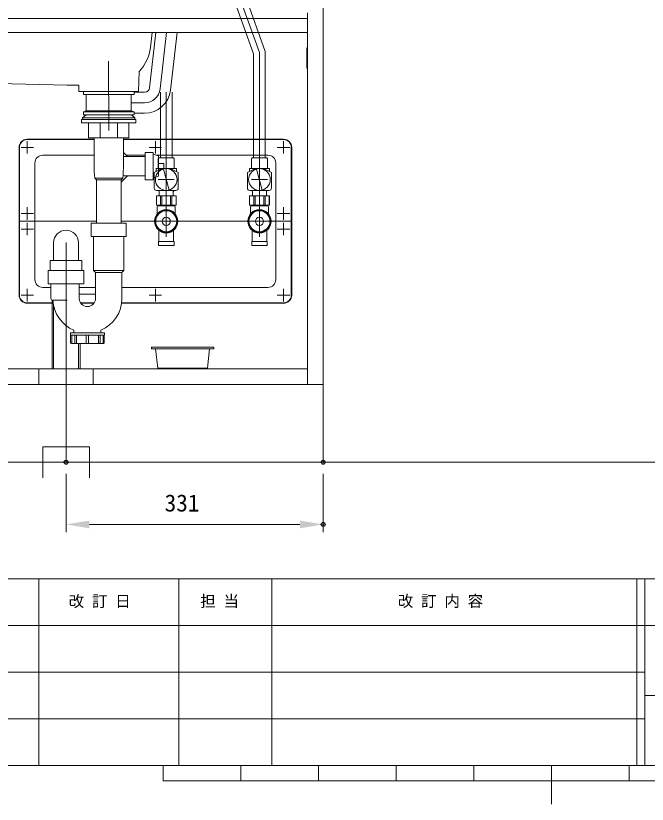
# Model space of a CAD drawing. Units: millimetres on the paper. Extents: x -203 to 203, y -143 to 143.
# Drawn here: x -69 to 12.3, y -143 to -41.6 of the extents above; entities that cross this region are included whole.
import ezdxf
from ezdxf.enums import TextEntityAlignment as Align

# ---------------------------------------------------------------- set-up
doc = ezdxf.new("R2010")
doc.units = ezdxf.units.MM
doc.header["$PDMODE"] = 32
doc.header["$PDSIZE"] = 0.5
for name, color, linetype, lineweight in [('0-1_図面_FORMAT$03_TEXT', 7, 'Continuous', 18), ('0-4_図面_FORMAT$01_WAKU$OUT_LINE', 6, 'Continuous', 18), ('0-5_図面_FORMAT$01_WAKU$SUB_LINE', 7, 'Continuous', 18), ('0-6_DIMENSION_LINES$02_DIMENSI', 7, 'Continuous', 20), ('0-8_DIMENSION_LINES$05_HIDE_LI', 7, 'Continuous', 20), ('0-9_DIMENSION_LINES$03_LINES', 7, 'Continuous', 18), ('0-A_DIMENSION_LINES$04_SUB_LIN', 4, 'Continuous', 18), ('0-B_DIMENSION_LINES$01_CENTER_', 7, 'Continuous', 20), ('0-C_DIMENSION_LINES$想像線', 4, 'Continuous', 18), ('0-E_WAKU_INVISIBLE', 7, 'Continuous', 18)]:
    doc.layers.add(name, color=color, linetype=linetype, lineweight=lineweight)
doc.layers.add('0-7_DEFPOINTS', color=7, linetype='Continuous')
doc.styles.add('ＭＳ ゴシック', font='')
doc.styles.get('ＭＳ ゴシック').set_extended_font_data('MS Gothic')

# ---------------------------------------------------------------- blocks, each defined once
blk = doc.blocks.new('D3')
at = {"layer": '0-6_DIMENSION_LINES$02_DIMENSI'}
for p, q in [((147.5, 48), (147.5, 40.5)), ((180.6, 48), (180.6, 40.5)), ((150.5, 41.5), (177.6, 41.5))]:
    blk.add_line(p, q, dxfattribs=at)
for points in [[(150.5, 42), (150.5, 41), (147.5, 41.5)], [(177.6, 41), (177.6, 42), (180.6, 41.5)]]:
    blk.add_solid(points, dxfattribs=at)
at = {"layer": '0-7_DEFPOINTS'}
for p in [(147.5, 49.5), (180.6, 49.5), (180.6, 41.5)]:
    blk.add_point(p, dxfattribs=at)
at = {"layer": '0-6_DIMENSION_LINES$02_DIMENSI', "style": 'ＭＳ ゴシック'}
blk.add_text('331', height=2.199, dxfattribs=at).set_placement((160.193, 42.5), align=Align.BOTTOM_LEFT)

msp = doc.modelspace()

# ---------------------------------------------------------------- linework, layer by layer
at = {"layer": '0-4_図面_FORMAT$01_WAKU$OUT_LINE'}
for p, q in [((198, -114), (-198, -114)), ((11, -114), (11, -138)), ((12, -114), (12, -138)), ((198, -120), (-78, -120)), ((-50, -140), (-50, -138)), ((-40, -140), (-40, -138)), ((-30, -140), (-30, -138)), ((-20, -140), (-20, -138)), ((-10, -140), (-10, -138)), ((0, -138), (0, -143)), ((10, -140), (10, -138)), ((-50, -140), (50, -140))]:
    msp.add_line(p, q, dxfattribs=at)
msp.add_lwpolyline([(-198, -138), (198, -138), (198, 138), (-198, 138)], close=True, dxfattribs=at)
at = {"layer": '0-5_図面_FORMAT$01_WAKU$SUB_LINE'}
for p, q in [((-66, -114), (-66, -138)), ((-48, -114), (-48, -138)), ((-36, -114), (-36, -138)), ((12, -126), (-78, -126)), ((12, -129), (144, -129)), ((12, -132), (-78, -132))]:
    msp.add_line(p, q, dxfattribs=at)
at = {"layer": '0-8_DIMENSION_LINES$05_HIDE_LI'}
for p, q in [((-58.9, -59.5), (-65.5, -59.5)), ((-52.3, -59.5), (-54.75, -59.5)), ((-36.5, -59.5), (-50.88, -59.5)), ((-66.5, -60.5), (-66.5, -75.5)), ((-35.5, -60.5), (-35.5, -75.5)), ((-64.45, -76.5), (-65.5, -76.5)), ((-58.7, -76.5), (-60.8, -76.5)), ((-36.5, -76.5), (-55.3, -76.5)), ((-66, -89), (-66, -87)), ((-59, -89), (-59, -87))]:
    msp.add_line(p, q, dxfattribs=at)
for centre, start, end in [((-65.5, -60.5), 90, 180), ((-36.5, -60.5), 0, 90), ((-65.5, -75.5), 180, 270), ((-36.5, -75.5), 270, 0)]:
    msp.add_arc(centre, 1, start, end, dxfattribs=at)
at = {"layer": '0-9_DIMENSION_LINES$03_LINES'}
for p, q in [((-29.4, -30), (-29.4, -99)), ((-31.4, -41.2), (-31.4, -89)), ((-31.4, -41.9), (-74.35, -41.9)), ((-31.4, -43.7), (-74.35, -43.7)), ((-51.424, -43.7), (-51.644, -45.626)), ((-74.2, -50.222), (-62.345, -50.5)), ((-62.333, -50.5), (-60.834, -50.5)), ((-60.834, -51.3), (-60.834, -50.5)), ((-58.9, -57.45), (-67.5, -57.45)), ((-58.9, -57.5), (-67.5, -57.5)), ((-34.5, -57.45), (-55.1, -57.45)), ((-34.5, -57.5), (-55.1, -57.5)), ((-68.55, -58.5), (-68.55, -77.5)), ((-68.5, -58.5), (-68.5, -77.5)), ((-33.5, -58.5), (-33.5, -77.5)), ((-33.45, -58.5), (-33.45, -77.5)), ((-68.5, -68), (-58.6, -68)), ((-55.4, -68), (-51.1, -68)), ((-48.1, -68), (-39.1, -68)), ((-36.1, -68), (-33.5, -68)), ((-64.162, -78.5), (-67.5, -78.5)), ((-64.155, -78.55), (-67.5, -78.55)), ((-58.875, -78.5), (-60.625, -78.5)), ((-58.91, -78.55), (-60.59, -78.55)), ((-34.5, -78.55), (-55.345, -78.55)), ((-34.5, -78.5), (-55.338, -78.5)), ((-31.4, -87), (-74.35, -87)), ((-29.4, -89), (-119, -89)), ((-184, -99), (191, -99)), ((-29.4, -99), (-119, -99))]:
    msp.add_line(p, q, dxfattribs=at)
msp.add_lwpolyline([(-60.834, -51.3), (-53.189, -51.3), (-53.067, -48.73)], dxfattribs=at)
for centre, radius, start, end in [((-57.109, -45), 5.5, 317.29345, 353.46786), ((-67.5, -58.5), 1.05, 90, 180), ((-67.5, -58.5), 1, 90, 180), ((-34.5, -58.5), 1.05, 0, 90), ((-34.5, -58.5), 1, 0, 90), ((-49.6, -68), 1.5, 360, 180), ((-37.6, -68), 1.5, 0, 180), ((-49.6, -68), 1.5, 180, 0), ((-37.6, -68), 1.5, 180, 360), ((-67.5, -77.5), 1.05, 180, 270), ((-67.5, -77.5), 1, 180, 270), ((-34.5, -77.5), 1.05, 270, 0), ((-34.5, -77.5), 1, 270, 0)]:
    msp.add_arc(centre, radius, start, end, dxfattribs=at)
at = {"layer": '0-A_DIMENSION_LINES$04_SUB_LIN'}
for p, q in [((-50.921, -43.7), (-51.736, -50.824)), ((-48.203, -43.7), (-49.054, -51.131)), ((-60.25, -51.3), (-53.75, -51.3)), ((-60.25, -51.3), (-60.25, -51.7)), ((-60.25, -51.3), (-53.75, -51.3)), ((-60.25, -51.7), (-53.75, -51.7)), ((-59.9, -51.7), (-59.9, -53.8)), ((-54.1, -51.7), (-54.1, -53.8)), ((-53.75, -51.3), (-53.75, -51.7)), ((-53.75, -51.4), (-52.382, -51.4)), ((-53.625, -54.7), (-60.375, -54.7)), ((-60.25, -53.9), (-59.9, -53.8)), ((-60.25, -53.9), (-53.75, -53.9)), ((-60.25, -53.9), (-60.25, -54.3)), ((-60.25, -54.299), (-53.75, -54.299)), ((-60.25, -54.3), (-53.75, -54.3)), ((-59.9, -53.8), (-54.1, -53.8)), ((-54.65, -53.8), (-59.35, -53.8)), ((-54.1, -53.8), (-53.75, -53.9)), ((-53.75, -53.9), (-53.75, -54.3)), ((-53.75, -54.1), (-52.382, -54.1)), ((-60.5, -54.9), (-53.5, -54.9)), ((-60.5, -54.9), (-60.5, -55.3)), ((-60.5, -55.3), (-60.5, -55.35)), ((-60.5, -55.35), (-53.5, -55.35)), ((-53.625, -54.9), (-60.375, -54.9)), ((-59.6, -55.35), (-59.6, -57.25)), ((-58.125, -55.35), (-58.125, -57.25)), ((-55.875, -55.35), (-55.875, -57.25)), ((-54.4, -55.35), (-54.4, -57.25)), ((-53.5, -54.9), (-53.5, -55.3)), ((-53.5, -55.3), (-53.5, -55.35)), ((-59.6, -57.25), (-54.4, -57.25)), ((-58.9, -60.761), (-58.9, -57.25)), ((-55.1, -60.761), (-55.1, -57.25)), ((-54.6, -59.65), (-55.1, -59.15)), ((-55.1, -59.65), (-52.3, -59.65)), ((-52.3, -59.15), (-52.3, -62.65)), ((-52.3, -59.15), (-51.3, -59.15)), ((-51.3, -59.15), (-51.3, -62.65)), ((-50.6, -59.6), (-51.3, -59.35)), ((-50.6, -59.6), (-50.6, -62.2)), ((-50.6, -61.25), (-49.9, -61.25)), ((-58.8, -62.45), (-55.2, -62.45)), ((-58.6, -62.65), (-58.8, -62.45)), ((-58.6, -62.65), (-55.4, -62.65)), ((-58.6, -68.25), (-58.6, -62.65)), ((-54.6, -62.15), (-55.4, -62.95)), ((-55.4, -62.65), (-55.2, -62.45)), ((-55.4, -68.25), (-55.4, -62.65)), ((-55.172, -62.15), (-52.3, -62.15)), ((-52.3, -62.65), (-51.3, -62.65)), ((-50.6, -62.2), (-51.3, -62.45)), ((-59.25, -68.25), (-54.75, -68.25)), ((-59.25, -69.95), (-59.25, -68.25)), ((-54.75, -69.95), (-54.75, -68.25)), ((-59.25, -69.95), (-54.75, -69.95)), ((-58.95, -74.35), (-58.95, -69.95)), ((-55.05, -74.35), (-55.05, -69.95)), ((-64.1, -73.05), (-64.1, -70.75)), ((-60.9, -73.05), (-60.9, -70.75)), ((-64.55, -73.05), (-64.55, -74.35)), ((-64.55, -73.05), (-60.45, -73.05)), ((-60.45, -73.05), (-60.45, -74.35)), ((-64.8, -74.35), (-64.8, -76.05)), ((-64.8, -74.35), (-60.2, -74.35)), ((-58.95, -74.35), (-58.7, -74.6)), ((-55.05, -74.35), (-58.95, -74.35)), ((-58.7, -74.6), (-58.7, -77.92)), ((-55.3, -74.6), (-58.7, -74.6)), ((-55.05, -74.35), (-55.3, -74.6)), ((-55.3, -77.92), (-55.3, -74.6)), ((-64.45, -77.95), (-64.45, -76.05)), ((-60.8, -76.05), (-60.8, -77.92)), ((-60.8, -77.37), (-58.7, -77.37)), ((-64.3, -78.144), (-64.3, -87)), ((-62.357, -78.15), (-64.25, -78.15)), ((-64.1, -78.858), (-64.1, -87)), ((-61.48, -82.37), (-61.48, -82.02)), ((-58.02, -82.37), (-58.02, -82.02)), ((-61.94, -82.67), (-61.94, -82.37)), ((-61.94, -82.37), (-57.56, -82.37)), ((-61.94, -82.67), (-57.56, -82.67)), ((-61.91, -83.63), (-61.91, -82.67)), ((-61.76, -83.73), (-61.76, -82.67)), ((-61.38, -82.67), (-61.38, -83.63)), ((-61.168, -82.67), (-61.168, -83.73)), ((-59.9, -82.67), (-59.9, -83.73)), ((-59.6, -82.67), (-59.6, -83.73)), ((-58.332, -82.67), (-58.332, -83.73)), ((-58.12, -82.67), (-58.12, -83.63)), ((-57.74, -83.73), (-57.74, -82.67)), ((-57.59, -83.63), (-57.59, -82.67)), ((-57.56, -82.67), (-57.56, -82.37)), ((-61.81, -83.73), (-57.69, -83.73)), ((-60.9, -83.73), (-60.9, -87)), ((-60.7, -83.73), (-60.7, -87))]:
    msp.add_line(p, q, dxfattribs=at)
for points in [[(-60.375, -54.9), (-60.375, -54.7), (-59.918, -54.299)], [(-53.625, -54.9), (-53.625, -54.7), (-54.082, -54.299)], [(-50.6, -60.55), (-49.9, -60.55), (-49.9, -61.25)], [(-60.2, -74.35), (-60.2, -76.05), (-64.8, -76.05)]]:
    msp.add_lwpolyline(points, dxfattribs=at)
for centre, radius, start, end in [((-52.382, -50.75), 0.65, 270, 353.46786), ((-52.382, -50.75), 3.35, 270, 353.46786), ((-38.581, -60.405), 20.322, 181.00221, 185.7741), ((-75.419, -60.405), 20.322, 354.2259, 358.99779), ((-62.5, -70.75), 1.6, 0, 180), ((-64.25, -77.95), 0.2, 180, 270), ((-59.75, -77.92), 1.05, 180, 0), ((-59.75, -77.92), 4.45, 292.87762, 0), ((-59.75, -77.92), 4.45, 182.96034, 247.12238), ((-61.81, -83.63), 0.1, 180, 270), ((-61.28, -83.63), 0.1, 180, 270), ((-58.22, -83.63), 0.1, 270, 0), ((-57.69, -83.63), 0.1, 270, 0)]:
    msp.add_arc(centre, radius, start, end, dxfattribs=at)
at = {"layer": '0-B_DIMENSION_LINES$01_CENTER_'}
for p, q in [((-37.6, -46.306), (-43.015, -31.25)), ((-49.562, -43.7), (-50.395, -50.978)), ((-37.6, -59.845), (-37.6, -46.306)), ((-57.034, -47.383), (-57, -56.3)), ((-49.6, -59.845), (-49.6, -51.379)), ((-54.1, -52.75), (-52.382, -52.75)), ((-67.5, -57.7), (-67.5, -59.3)), ((-51, -57.7), (-51, -59.3)), ((-34.5, -57.7), (-34.5, -59.3)), ((-66.7, -58.5), (-68.3, -58.5)), ((-50.2, -58.5), (-51.8, -58.5)), ((-35.3, -58.5), (-33.7, -58.5)), ((-49.6, -65.93), (-49.6, -59.845)), ((-37.6, -65.93), (-37.6, -59.845)), ((-50.635, -62.63), (-48.565, -62.63)), ((-38.635, -62.63), (-36.565, -62.63)), ((-67.5, -66.2), (-67.5, -67.8)), ((-49.6, -66), (-49.6, -70)), ((-37.6, -66), (-37.6, -70)), ((-34.5, -66.2), (-34.5, -67.8)), ((-66.7, -67), (-68.3, -67)), ((-35.3, -67), (-33.7, -67)), ((-67.5, -69.8), (-67.5, -68.2)), ((-51.6, -68), (-47.6, -68)), ((-39.6, -68), (-35.6, -68)), ((-34.5, -69.8), (-34.5, -68.2)), ((-66.7, -69), (-68.3, -69)), ((-35.3, -69), (-33.7, -69)), ((-62.5, -99), (-62.5, -70.75)), ((-67.5, -76.7), (-67.5, -78.3)), ((-51, -76.7), (-51, -78.3)), ((-34.5, -76.7), (-34.5, -78.3)), ((-66.7, -77.5), (-68.3, -77.5)), ((-50.2, -77.5), (-51.8, -77.5)), ((-35.3, -77.5), (-33.7, -77.5))]:
    msp.add_line(p, q, dxfattribs=at)
msp.add_arc((-52.382, -50.75), 2, 270, 353.46786, dxfattribs=at)
at = {"layer": '0-C_DIMENSION_LINES$想像線', "color": 6}
for p, q in [((-36.85, -46.175), (-42.309, -30.996)), ((-38.35, -46.437), (-43.72, -31.504)), ((-38.35, -59.845), (-38.35, -46.437)), ((-36.85, -59.845), (-36.85, -46.175)), ((-50.35, -59.845), (-50.35, -51.379)), ((-48.85, -59.845), (-48.85, -51.379)), ((-48.665, -59.845), (-50.535, -59.845)), ((-48.665, -59.845), (-48.565, -59.945)), ((-36.665, -59.845), (-38.535, -59.845)), ((-36.665, -59.845), (-36.565, -59.945)), ((-48.565, -61.215), (-48.565, -59.945)), ((-36.565, -61.215), (-36.565, -59.945)), ((-50.9, -61.611), (-50.9, -61.23)), ((-49.962, -61.278), (-49.238, -63.982)), ((-48.05, -61.73), (-49.1, -61.23)), ((-48.05, -63.73), (-48.05, -61.73)), ((-38.9, -61.611), (-38.9, -61.23)), ((-37.962, -61.278), (-37.238, -63.982)), ((-36.05, -61.73), (-37.1, -61.23)), ((-36.05, -63.73), (-36.05, -61.73)), ((-50.875, -65.93), (-50.875, -64.73)), ((-50.875, -64.73), (-48.325, -64.73)), ((-50.871, -65.93), (-50.871, -64.73)), ((-48.35, -64.03), (-50.85, -64.03)), ((-50.5, -64.73), (-50.5, -64.23)), ((-50.321, -65.93), (-50.321, -64.73)), ((-50.151, -65.93), (-50.151, -64.73)), ((-49.049, -65.93), (-49.049, -64.73)), ((-48.879, -65.93), (-48.879, -64.73)), ((-48.7, -64.73), (-48.7, -64.03)), ((-48.329, -65.93), (-48.329, -64.73)), ((-48.325, -65.93), (-48.325, -64.73)), ((-38.875, -65.93), (-38.875, -64.73)), ((-38.875, -64.73), (-36.325, -64.73)), ((-38.871, -65.93), (-38.871, -64.73)), ((-36.35, -64.03), (-38.85, -64.03)), ((-38.5, -64.73), (-38.5, -64.23)), ((-38.321, -65.93), (-38.321, -64.73)), ((-38.151, -65.93), (-38.151, -64.73)), ((-37.049, -65.93), (-37.049, -64.73)), ((-36.879, -65.93), (-36.879, -64.73)), ((-36.7, -64.73), (-36.7, -64.03)), ((-36.329, -65.93), (-36.329, -64.73)), ((-36.325, -65.93), (-36.325, -64.73)), ((-50.875, -65.93), (-48.325, -65.93)), ((-38.875, -65.93), (-36.325, -65.93))]:
    msp.add_line(p, q, dxfattribs=at)
at = {"layer": '0-C_DIMENSION_LINES$想像線'}
for p, q in [((-31.511, -45.693), (-31.4, -45.693)), ((-31.511, -48.304), (-31.511, -45.693)), ((-31.4, -48.304), (-31.511, -48.304)), ((-50.293, -65.93), (-48.907, -65.93)), ((-48.561, -66.03), (-48.907, -65.93)), ((-38.293, -65.93), (-36.907, -65.93)), ((-36.561, -66.03), (-36.907, -65.93)), ((-50.75, -66.13), (-50.75, -67.117)), ((-50.696, -67.051), (-49.874, -66.576)), ((-49.326, -66.576), (-48.504, -67.051)), ((-48.45, -66.13), (-48.45, -67.117)), ((-38.75, -66.13), (-38.75, -67.117)), ((-38.696, -67.051), (-37.874, -66.576)), ((-37.326, -66.576), (-36.504, -67.051)), ((-36.45, -66.13), (-36.45, -67.117)), ((-50.97, -68.475), (-50.97, -67.525)), ((-48.23, -67.525), (-48.23, -68.475)), ((-38.97, -68.475), (-38.97, -67.525)), ((-36.23, -67.525), (-36.23, -68.475)), ((-50.696, -68.949), (-49.874, -69.424)), ((-49.326, -69.424), (-48.504, -68.949)), ((-48.65, -68.959), (-48.65, -70.6)), ((-38.696, -68.949), (-37.874, -69.424)), ((-37.326, -69.424), (-36.504, -68.949)), ((-36.65, -68.959), (-36.65, -70.6)), ((-50.55, -69.033), (-50.55, -70.6)), ((-38.55, -69.033), (-38.55, -70.6)), ((-50.6, -70.6), (-50.6, -71.1)), ((-50.6, -70.6), (-48.6, -70.6)), ((-48.6, -70.6), (-48.6, -71.1)), ((-38.6, -70.6), (-38.6, -71.1)), ((-38.6, -70.6), (-36.6, -70.6)), ((-36.6, -70.6), (-36.6, -71.1)), ((-50.6, -71.1), (-48.6, -71.1)), ((-38.6, -71.1), (-36.6, -71.1)), ((-43.488, -84.4), (-51.488, -84.4)), ((-50.965, -84.4), (-50.688, -86.9)), ((-44.01, -84.4), (-44.288, -86.9)), ((-43.488, -84.4), (-43.488, -84.2)), ((-44.288, -86.9), (-50.688, -86.9)), ((-65.47, -97), (-65.47, -101))]:
    msp.add_line(p, q, dxfattribs=at)
at = {"layer": '0-C_DIMENSION_LINES$想像線', "color": 6}
for points in [[(-50.635, -61.215), (-50.635, -59.945), (-50.535, -59.845)], [(-38.635, -61.215), (-38.635, -59.945), (-38.535, -59.845)], [(-51.15, -63.73), (-51.15, -61.73), (-50.1, -61.23)], [(-48.3, -61.611), (-48.3, -61.23), (-50.9, -61.23)], [(-39.15, -63.73), (-39.15, -61.73), (-38.1, -61.23)], [(-36.3, -61.611), (-36.3, -61.23), (-38.9, -61.23)]]:
    msp.add_lwpolyline(points, dxfattribs=at)
at = {"layer": '0-C_DIMENSION_LINES$想像線'}
for points in [[(-48.561, -66.03), (-50.639, -66.03), (-50.293, -65.93)], [(-36.561, -66.03), (-38.639, -66.03), (-38.293, -65.93)], [(-43.488, -84.2), (-51.488, -84.2), (-51.488, -84.4)], [(-65.47, -97), (-59.47, -97), (-59.47, -101)]]:
    msp.add_lwpolyline(points, dxfattribs=at)
at = {"layer": '0-C_DIMENSION_LINES$想像線', "color": 6}
for centre in [(-49.6, -62.63), (-37.6, -62.63)]:
    msp.add_circle(centre, 1.4, dxfattribs=at)
at = {"layer": '0-C_DIMENSION_LINES$想像線'}
for centre, radius in [((-49.6, -68), 1.35), ((-37.6, -68), 1.35), ((-49.6, -68), 0.525), ((-37.6, -68), 0.525)]:
    msp.add_circle(centre, radius, dxfattribs=at)
at = {"layer": '0-C_DIMENSION_LINES$想像線', "color": 6}
for centre, radius, start, end in [((-50.85, -63.73), 0.3, 180, 270), ((-48.35, -63.73), 0.3, 270, 360), ((-38.85, -63.73), 0.3, 180, 270), ((-36.35, -63.73), 0.3, 270, 360), ((-50.7, -64.23), 0.2, 0, 90), ((-48.5, -64.23), 0.2, 90, 180), ((-38.7, -64.23), 0.2, 0, 90), ((-36.5, -64.23), 0.2, 90, 180)]:
    msp.add_arc(centre, radius, start, end, dxfattribs=at)
at = {"layer": '0-C_DIMENSION_LINES$想像線'}
for centre, radius, start, end in [((-50.65, -66.13), 0.1, 90, 180), ((-49.6, -68), 1.45, 79.12123, 100.87877), ((-48.55, -66.13), 0.1, 0, 90), ((-38.65, -66.13), 0.1, 90, 180), ((-37.6, -68), 1.45, 79.12123, 100.87877), ((-36.55, -66.13), 0.1, 0, 90), ((-49.6, -68), 1.45, 139.12123, 160.87877), ((-49.6, -68), 1.45, 19.12123, 40.87877), ((-37.6, -68), 1.45, 139.12123, 160.87877), ((-37.6, -68), 1.45, 19.12123, 40.87877), ((-49.6, -68), 1.45, 199.12123, 220.87877), ((-49.6, -68), 1.45, 319.12123, 340.87877), ((-37.6, -68), 1.45, 199.12123, 220.87877), ((-37.6, -68), 1.45, 319.12123, 340.87877), ((-49.6, -68), 1.45, 259.12123, 280.87877), ((-37.6, -68), 1.45, 259.12123, 280.87877)]:
    msp.add_arc(centre, radius, start, end, dxfattribs=at)
at = {"layer": '0-E_WAKU_INVISIBLE'}
for p, q in [((-198, -114), (198, -114)), ((-198, -138), (198, -138))]:
    msp.add_line(p, q, dxfattribs=at)

# ---------------------------------------------------------------- block references
at = {"layer": '0-6_DIMENSION_LINES$02_DIMENSI'}
msp.add_blockref('D3', (-210, -148.5), dxfattribs=at)

# ---------------------------------------------------------------- texts
at = {"layer": '0-1_図面_FORMAT$03_TEXT', "style": 'ＭＳ ゴシック'}
for s, p in [('改 訂 日', (-62.167, -118.047)), ('担 当', (-45.223, -118.047)), ('改 訂 内 容', (-19.789, -118.031))]:
    msp.add_text(s, height=1.466, dxfattribs=at).set_placement(p, align=Align.BOTTOM_LEFT)

doc.saveas('drawing.dxf')
